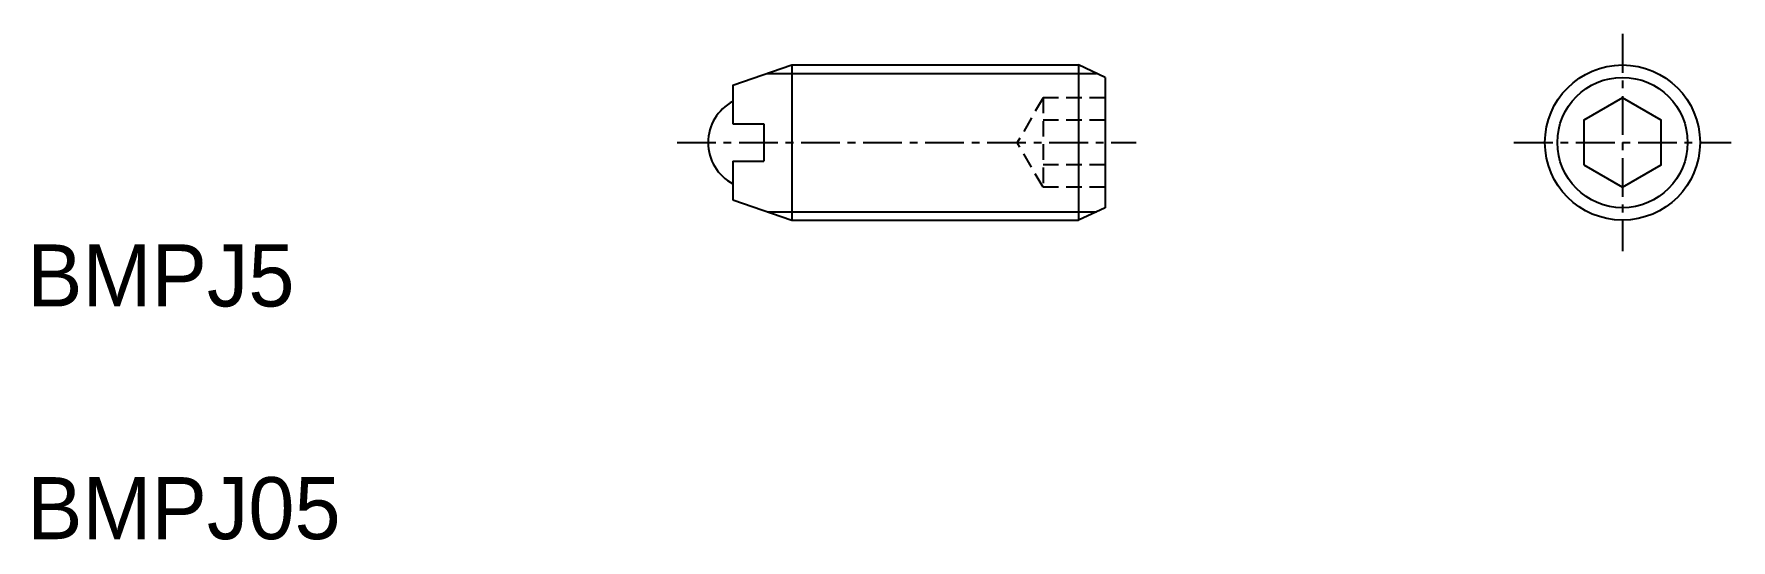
# Model space of a CAD drawing. Extents: x 106.6 to 161.3, y 104.7 to 121.
import ezdxf

# ---------------------------------------------------------------- set-up
doc = ezdxf.new("R2010")
doc.units = 0
doc.linetypes.add('CENTER', pattern=[2, 1.25, -0.25, 0.25, -0.25])
doc.linetypes.add('DASHED', pattern=[0.75, 0.5, -0.25])
doc.layers.get('0').update_dxf_attribs({"linetype": 'CONTINUOUS'})
doc.layers.add('CENTER', color=1, linetype='CENTER')

msp = doc.modelspace()

# ---------------------------------------------------------------- linework, layer by layer
at = {"color": 7, "linetype": 'CONTINUOUS'}
for p, q in [((129.13, 119.373), (131.03, 120.027)), ((131.03, 120.027), (140.272, 120.027)), ((131.03, 120.027), (131.03, 115.027)), ((141.13, 119.627), (140.272, 120.027)), ((140.272, 120.027), (140.272, 115.027)), ((129.13, 119.373), (129.13, 118.127)), ((141.13, 119.627), (141.13, 115.427)), ((141.13, 118.577), (141.13, 118.577)), ((129.13, 118.127), (130.13, 118.127)), ((130.13, 118.127), (130.13, 116.927)), ((141.13, 117.527), (141.13, 117.527)), ((129.13, 116.927), (129.13, 115.681)), ((129.13, 116.927), (130.13, 116.927)), ((129.13, 115.681), (131.03, 115.027)), ((131.03, 115.027), (140.272, 115.027)), ((141.13, 115.427), (140.272, 115.027))]:
    msp.add_line(p, q, dxfattribs=at)
at = {"color": 3, "linetype": 'CONTINUOUS'}
for p, q in [((130.244, 119.757), (140.852, 119.757)), ((130.244, 115.298), (140.852, 115.298))]:
    msp.add_line(p, q, dxfattribs=at)
at = {"color": 3, "linetype": 'DASHED'}
for p, q in [((139.13, 118.97), (138.297, 117.527)), ((139.13, 118.97), (139.13, 116.084)), ((141.13, 118.97), (139.13, 118.97)), ((141.13, 118.249), (139.13, 118.249)), ((139.13, 116.084), (138.297, 117.527)), ((141.13, 116.805), (139.13, 116.805)), ((141.13, 116.084), (139.13, 116.084))]:
    msp.add_line(p, q, dxfattribs=at)
at = {"color": 7, "linetype": 'CONTINUOUS'}
msp.add_lwpolyline([(156.561, 116.805), (157.811, 116.084), (159.061, 116.805), (159.061, 118.249), (157.811, 118.97), (156.561, 118.249)], close=True, dxfattribs=at)
msp.add_circle((157.811, 117.527), 2.5, dxfattribs=at)
at = {"color": 3, "linetype": 'CONTINUOUS'}
msp.add_circle((157.811, 117.527), 2.1, dxfattribs=at)
at = {"color": 7, "linetype": 'CONTINUOUS'}
msp.add_arc((129.83, 117.527), 1.5, 117.8181, 242.1819, dxfattribs=at)
at = {"layer": 'CENTER', "color": 1, "linetype": 'CENTER'}
for p, q in [((157.811, 121.027), (157.811, 114.027)), ((127.33, 117.527), (142.13, 117.527)), ((154.311, 117.527), (161.311, 117.527))]:
    msp.add_line(p, q, dxfattribs=at)

# ---------------------------------------------------------------- texts
at = {"color": 7, "linetype": 'CONTINUOUS'}
for s, p in [('BMPJ5', (106.377, 112.244)), ('BMPJ05', (106.377, 104.744))]:
    msp.add_text(s, height=2, dxfattribs=at).set_placement(p)

doc.saveas('drawing.dxf')
